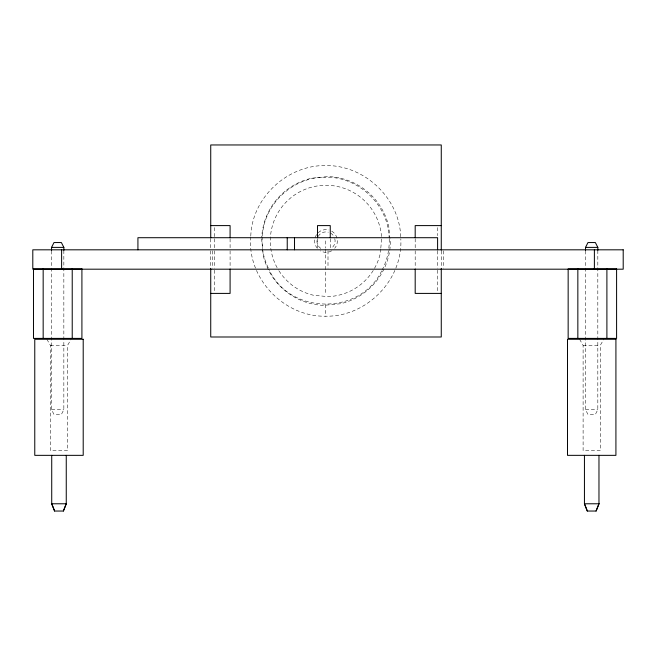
<?xml version="1.0" encoding="UTF-8"?>
<svg xmlns="http://www.w3.org/2000/svg" width="656" height="656" viewBox="0 0 656 656"><rect width="100%" height="100%" fill="white"/><g stroke="black" fill="none" stroke-linecap="round" stroke-linejoin="round"><path stroke-width="0.49" stroke-dasharray="3.28 2.46" d="M250.707 236.849C247.066 278.456 284.089 317.028 325.671 316.2C366.589 316.963 403.03 279.817 400.824 238.866M250.789 235.848C252.183 197.415 287.418 165.009 325.671 165.55C364.711 164.951 400.234 198.67 400.734 237.857M262.326 236.857C261.424 247.533 263.573 258.571 268.378 268.156M262.416 235.848C263.95 203.647 293.617 176.735 325.671 177.177C358.504 176.677 388.491 204.893 389.115 237.857M380.726 249.026L380.373 253.052A55.694 55.694 0 0 1 328.41 296.627L313.929 295.356A55.694 55.694 0 0 1 279.013 270.887M380.816 248.017L381.644 238.563A55.694 55.694 0 0 0 309.722 187.706A55.694 55.694 0 0 0 278.505 270.075M381.694 270.895C359.898 315.897 289.042 314.872 268.804 269.067M382.12 269.985C387.163 260.481 389.598 249.6 389.197 238.866M63.845 250.453L63.845 409.647L61.385 414.485L54.005 414.485L51.545 409.647L51.545 250.453M597.821 250.453L597.821 409.647L595.361 414.485L587.981 414.485L585.521 409.647L585.521 250.453M46.879 339.275L50.389 345.327L50.389 450.672L67.584 450.672L67.584 345.327L71.094 339.275M579.592 339.275L583.11 345.327L583.11 450.672L600.297 450.672L600.297 345.327L603.815 339.275M50.389 345.327L67.584 345.327M583.11 345.327L600.297 345.327M51.545 409.647L63.845 409.647M585.521 409.647L597.821 409.647M261.621 238.735L263.236 255.471A64.419 64.419 0 0 0 323.761 305.352L340.497 303.744A64.419 64.419 0 0 0 390.377 243.22L388.762 226.484A64.419 64.419 0 0 0 328.238 176.603L311.502 178.211A64.419 64.419 0 0 0 261.662 237.759M443.267 250.838L443.267 268.173M441.267 250.83L441.267 268.558M437.478 227.616L437.478 235.693M437.478 250.838L437.478 268.173M437.478 270.198L437.478 292.396M415.191 238.718L415.191 248.804M415.191 250.83L415.191 268.066M330.255 238.718L330.255 248.804M328 250.838L328 268.173M325.671 240.875L325.671 248.05M325.671 249.075L325.671 293.142M325.671 304.573L325.671 316.2M317.504 238.718L317.504 248.804M230.092 238.718L230.092 248.804M230.092 250.83L230.092 268.066M214.52 227.616L214.52 237.71M214.52 238.718L214.52 248.804M214.52 250.838L214.52 268.173M214.52 270.198L214.52 292.396M212.733 250.838L212.733 268.173M210.732 238.718L210.732 250.174M210.732 250.83L210.732 268.558M331.69 231.117A11.382 11.382 0 0 1 334.716 248.296M331.69 250.838A11.382 11.382 0 0 1 320.308 250.838M317.283 248.296A11.382 11.382 0 0 1 328.943 229.985M334.798 238.62A9.102 9.102 0 0 1 331.223 248.435M320.776 248.435A9.102 9.102 0 0 1 317.201 238.62M318.111 236.422A9.102 9.102 0 0 1 328.353 232.183M330.55 233.093A9.102 9.102 0 0 1 333.888 236.422"/><path stroke-width="0.98" d="M63.345 511.04L66.256 503.775L66.256 455.346M596.066 511.04L598.969 503.775L598.969 455.346M51.545 250.453L51.545 247.394L54.005 242.548L61.385 242.548L63.845 247.394L63.845 250.453M585.521 250.453L585.521 247.394L587.981 242.548L595.361 242.548L597.821 247.394L597.821 250.453M210.732 225.598L230.092 225.598L230.092 237.71M441.267 225.598L415.191 225.598L415.191 237.71M51.545 247.394L63.845 247.394M585.521 247.394L597.821 247.394M210.732 293.404L230.092 293.404L230.092 269.075M441.267 293.404L415.191 293.404L415.191 269.075M587.341 511.04L584.439 503.775L584.439 455.346M54.628 511.04L51.726 503.775L51.726 455.346M606.898 268.903L606.898 338.398M594.385 249.813L594.385 269.19M577.846 268.903L577.846 338.398M441.267 250.174L441.267 144.96L210.732 144.96L210.732 237.915M441.267 268.558L441.267 336.995L210.732 336.995L210.732 268.558M437.601 249.813L437.601 237.71L137.924 237.71L137.924 249.813M330.255 237.71L330.255 225.598L317.504 225.598L317.504 237.71M294.519 237.71L294.519 249.813M287.238 237.71L287.238 249.813M72.226 268.903L72.226 338.398M61.615 249.813L61.615 269.19M43.165 268.903L43.165 338.398M66.256 503.775L63.419 511.04L54.555 511.04L51.726 503.775L66.256 503.775M598.969 503.775L596.132 511.04L587.276 511.04L584.439 503.775L598.969 503.775M623.2 249.813L32.8 249.813L32.8 269.19L623.2 269.19L623.2 249.813M81.91 268.903L33.481 268.903L33.481 338.398L81.91 338.398L81.91 268.903M616.591 268.903L568.153 268.903L568.153 338.398L616.591 338.398L616.591 268.903M83.205 339.275L34.768 339.275L34.768 455.346L83.205 455.346L83.205 339.275M615.918 339.275L567.489 339.275L567.489 455.346L615.918 455.346L615.918 339.275"/></g></svg>
